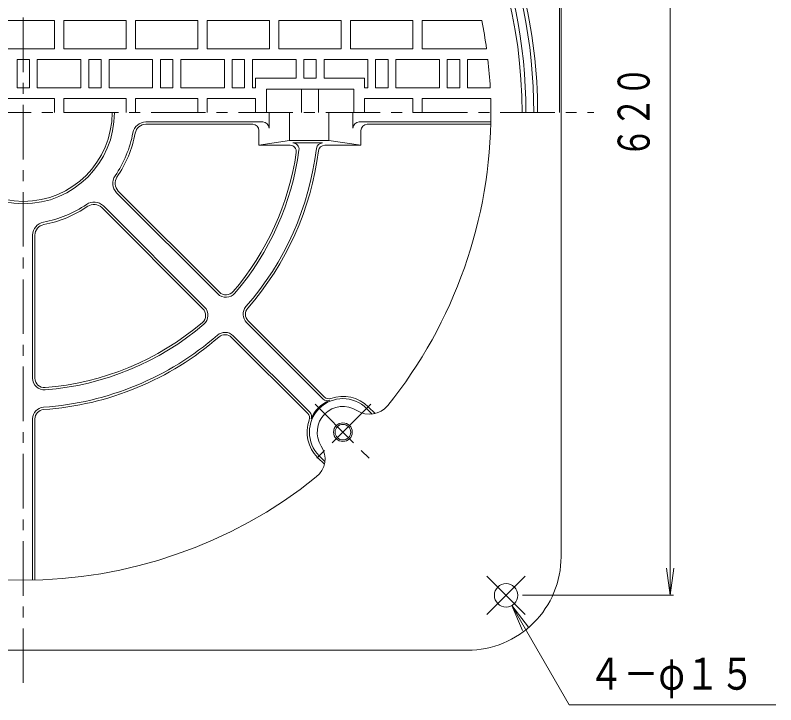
# Model space of a CAD drawing. Units: millimetres, scale not verified. Extents: x -687 to 538, y -936 to 985.
# Drawn here: x -79.8 to 408.1, y -68.6 to 373.9 of the extents above; entities that cross this region are included whole.
import ezdxf
from ezdxf.enums import TextEntityAlignment as Align

# ---------------------------------------------------------------- set-up
doc = ezdxf.new("R2010")
doc.units = ezdxf.units.MM
doc.header["$LTSCALE"] = 7
doc.linetypes.add('CHAIN1', pattern=[8, 5, -1, 1, -1])
for name, color, linetype, lineweight in [('0-1_躯体', 2, 'Continuous', 9), ('0-2_仕上', 3, 'Continuous', 9), ('0-4_その他', 7, 'Continuous', 9)]:
    doc.layers.add(name, color=color, linetype=linetype, lineweight=lineweight)
doc.styles.add('ＭＳ ゴシック', font='')
doc.styles.get('ＭＳ ゴシック').set_extended_font_data('MS Gothic')

msp = doc.modelspace()

# ---------------------------------------------------------------- linework, layer by layer
at = {"layer": '0-1_躯体'}
for p, q in [((269.365, 596.391), (269.365, 311.392)), ((270.365, 596.391), (270.365, 26.392)), ((-359.635, -33.608), (210.364, -33.608))]:
    msp.add_line(p, q, dxfattribs=at)
at = {"layer": '0-1_躯体', "linetype": 'CHAIN1'}
for p, q in [((148.327, 124.232), (112.525, 88.43)), ((112.525, 124.232), (148.327, 88.43)), ((247.42, 13.95), (222.806, -10.664)), ((222.807, 13.95), (247.421, -10.664))]:
    msp.add_line(p, q, dxfattribs=at)
at = {"layer": '0-1_躯体'}
for centre, radius in [((130.426, 106.331), 6), ((130.426, 106.331), 5), ((235.113, 1.643), 7.5)]:
    msp.add_circle(centre, radius, dxfattribs=at)
for centre, radius, start, end in [((-74.635, 311.392), 327.5, 0, 180), ((-74.635, 311.392), 322.5, 0, 180), ((-74.635, 311.392), 330, 359.99997, 13.7908), ((-74.635, 311.392), 300, 321.20129, 0), ((130.426, 106.331), 16.5, 57.22038, 212.77972), ((147.48, 132.815), 15, 237.22032, 321.20143), ((103.942, 89.276), 15, 308.79877, 32.7796), ((-74.635, 311.392), 300, 231.20129, 308.79872), ((210.365, 26.392), 60, 269.99986, 0)]:
    msp.add_arc(centre, radius, start, end, dxfattribs=at)
at = {"layer": '0-2_仕上', "linetype": 'CHAIN1'}
for p, q in [((-74.635, -54.608), (-74.635, 583.277)), ((-440.635, 311.392), (291.365, 311.391))]:
    msp.add_line(p, q, dxfattribs=at)
at = {"layer": '0-2_仕上'}
for p, q in [((-94.635, 370.392), (-54.635, 370.392)), ((-54.635, 352.391), (-54.635, 370.392)), ((-48.635, 352.391), (-48.635, 370.392)), ((-2.635, 352.391), (-2.635, 370.392)), ((43.365, 352.391), (43.365, 370.391)), ((89.365, 352.391), (89.365, 370.391)), ((135.365, 352.391), (135.365, 370.391)), ((181.365, 352.391), (181.365, 370.391)), ((219.506, 370.391), (181.365, 370.391)), ((-94.635, 352.391), (-54.635, 352.391)), ((-48.635, 352.391), (-8.635, 352.391)), ((-2.635, 352.391), (37.365, 352.391)), ((43.365, 352.391), (83.365, 352.391)), ((89.365, 352.391), (129.365, 352.391)), ((135.365, 352.391), (175.365, 352.391)), ((181.365, 352.391), (222.55, 352.391)), ((-78.635, 345.391), (-70.635, 345.391)), ((-78.635, 345.391), (-78.635, 327.392)), ((-70.635, 345.391), (-70.635, 327.392)), ((-65.635, 345.391), (-37.635, 345.391)), ((-65.635, 345.391), (-65.635, 327.392)), ((-37.635, 345.391), (-37.635, 327.392)), ((-32.635, 345.391), (-32.635, 327.392)), ((-24.635, 345.391), (-32.635, 345.391)), ((-24.635, 345.391), (-24.635, 327.392)), ((-19.635, 345.391), (8.365, 345.391)), ((-19.635, 345.391), (-19.635, 327.392)), ((8.365, 345.391), (8.365, 327.392)), ((13.365, 345.391), (13.365, 327.392)), ((21.365, 345.391), (13.365, 345.391)), ((21.365, 345.391), (21.365, 327.392)), ((26.365, 345.391), (54.365, 345.391)), ((26.365, 345.391), (26.365, 327.392)), ((54.365, 345.391), (54.365, 327.392)), ((59.365, 345.391), (59.365, 327.392)), ((67.365, 345.391), (59.365, 345.391)), ((67.365, 345.391), (67.365, 327.392)), ((72.365, 345.391), (100.364, 345.391)), ((72.365, 345.391), (72.365, 327.392)), ((100.364, 345.391), (100.364, 333.392)), ((113.365, 345.391), (105.365, 345.391)), ((105.365, 345.391), (105.365, 333.392)), ((113.365, 345.391), (113.365, 333.391)), ((118.365, 345.391), (146.365, 345.391)), ((146.365, 345.391), (146.365, 327.392)), ((151.365, 345.391), (151.365, 327.392)), ((159.364, 345.391), (151.365, 345.391)), ((159.364, 345.391), (159.364, 327.392)), ((164.365, 345.391), (192.365, 345.391)), ((164.365, 345.391), (164.365, 327.392)), ((192.365, 345.391), (192.365, 327.392)), ((197.365, 345.391), (197.365, 327.392)), ((205.365, 345.391), (197.365, 345.391)), ((205.365, 345.391), (205.365, 327.392)), ((210.365, 345.391), (210.365, 327.392)), ((223.432, 345.391), (210.365, 345.391)), ((74.365, 333.392), (100.364, 333.391)), ((74.365, 327.392), (74.365, 333.392)), ((105.365, 333.391), (113.365, 333.391)), ((144.365, 327.392), (144.365, 333.391)), ((-78.635, 327.392), (-70.635, 327.392)), ((-65.635, 327.392), (-37.635, 327.392)), ((-24.635, 327.392), (-32.635, 327.392)), ((-19.635, 327.392), (8.365, 327.392)), ((21.365, 327.392), (13.365, 327.392)), ((26.365, 327.392), (54.365, 327.392)), ((67.365, 327.392), (59.365, 327.392)), ((72.365, 327.392), (74.365, 327.392)), ((144.365, 327.392), (146.365, 327.392)), ((159.364, 327.392), (151.365, 327.392)), ((164.365, 327.392), (192.365, 327.392)), ((205.365, 327.392), (197.365, 327.392)), ((224.938, 327.391), (210.365, 327.392)), ((81.365, 326.392), (137.365, 326.391)), ((81.365, 311.391), (81.365, 326.392)), ((103.865, 311.391), (103.865, 326.391)), ((114.865, 311.391), (114.865, 326.391)), ((137.365, 311.391), (137.365, 326.391)), ((-54.636, 320.391), (-94.635, 320.391)), ((-54.636, 311.391), (-54.636, 320.391)), ((-48.636, 320.391), (-8.635, 320.391)), ((-48.636, 311.391), (-48.636, 320.391)), ((-8.635, 311.391), (-8.635, 320.391)), ((-2.635, 320.391), (37.365, 320.391)), ((-2.635, 311.391), (-2.635, 320.391)), ((37.365, 311.391), (37.365, 320.391)), ((43.365, 320.391), (74.365, 320.391)), ((43.365, 311.391), (43.365, 320.391)), ((74.365, 311.391), (74.365, 320.391)), ((144.365, 320.391), (175.365, 320.391)), ((144.365, 311.391), (144.365, 320.391)), ((175.365, 311.391), (175.365, 320.391)), ((181.364, 320.391), (225.23, 320.391)), ((181.364, 311.391), (181.364, 320.391)), ((83.093, 311.392), (83.092, 301.392)), ((96.144, 293.392), (96.144, 311.392)), ((121.338, 293.392), (121.338, 311.392)), ((136.812, 311.392), (136.812, 301.392)), ((79.093, 305.392), (4.04, 305.392)), ((72.538, 303.892), (4.04, 303.892)), ((140.812, 305.392), (225.305, 305.392)), ((145.948, 303.892), (225.271, 303.892)), ((76.538, 299.892), (76.538, 290.392)), ((141.948, 299.892), (141.948, 290.392)), ((96.144, 293.392), (76.538, 290.392)), ((121.338, 293.392), (96.144, 293.392)), ((141.948, 290.392), (121.338, 293.392)), ((96.549, 290.392), (76.538, 290.392)), ((117.433, 291.892), (98.275, 291.892)), ((141.948, 290.392), (118.756, 290.392)), ((-14.761, 260.003), (50.145, 195.096)), ((-13.7, 261.063), (51.206, 196.157)), ((-24.307, 250.457), (40.599, 185.55)), ((-23.246, 251.517), (41.66, 186.611)), ((-68.635, 140.925), (-68.635, 232.717)), ((-67.135, 140.925), (-67.135, 232.717)), ((68.58, 176.662), (117.581, 127.661)), ((69.641, 177.722), (118.455, 128.908)), ((59.034, 167.116), (107.849, 118.301)), ((60.095, 168.176), (109.095, 119.176)), ((146.689, 122.594), (151.04, 118.243)), ((145.628, 121.533), (149.243, 117.919)), ((-68.635, 11.452), (-68.635, 114.855)), ((-67.135, 11.485), (-67.135, 114.855)), ((114.162, 90.067), (118.513, 85.716)), ((115.223, 91.128), (118.838, 87.513))]:
    msp.add_line(p, q, dxfattribs=at)
for points in [[(-8.635, 352.391), (-8.635, 370.392), (-48.635, 370.392)], [(37.365, 352.391), (37.365, 370.391), (-2.635, 370.392)], [(83.365, 352.391), (83.365, 370.391), (43.365, 370.391)], [(129.365, 352.391), (129.365, 370.391), (89.365, 370.391)], [(175.365, 352.391), (175.365, 370.391), (135.365, 370.391)], [(118.365, 345.391), (118.365, 333.391), (144.365, 333.391)]]:
    msp.add_lwpolyline(points, dxfattribs=at)
for centre, radius, start, end in [((-74.635, 311.392), 320, 359.97755, 180.00008), ((-74.635, 311.392), 300, 7.85487, 11.342), ((-74.635, 311.392), 300, 3.05714, 6.50737), ((-74.635, 311.392), 300, 359.99992, 1.71904), ((-74.635, 311.392), 58.5, 179.99985, 359.99969), ((-74.635, 311.392), 57, 179.99985, 359.99969), ((4.04, 296.892), 8.5, 90, 169.55745), ((4.04, 296.892), 7, 90, 169.55745), ((72.538, 299.892), 4, 0, 90), ((79.092, 301.392), 4, 0, 90), ((140.812, 301.392), 4, 90, 180), ((145.948, 299.892), 4, 90, 180), ((-74.635, 311.392), 71.5, 325.44254, 349.55746), ((-74.635, 311.392), 73, 325.44252, 349.5575), ((-74.635, 311.392), 189.5, 318.92938, 353.02443), ((96.549, 286.392), 4, 351.69165, 90), ((98.275, 287.892), 4, 352.26059, 90), ((117.433, 287.892), 4, 90, 173.0247), ((118.756, 286.392), 4, 90, 172.63464), ((-74.635, 311.392), 177, 319.52798, 351.69125), ((-74.635, 311.392), 178.5, 319.52797, 352.2605), ((-74.635, 311.392), 191, 318.92938, 352.63417), ((-8.751, 266.013), 8.5, 145.44223, 225), ((-8.751, 266.013), 7, 145.44249, 225), ((-29.257, 245.507), 8.5, 45, 124.55777), ((-74.635, 311.392), 71.5, 280.44254, 304.55731), ((-74.635, 311.392), 73, 280.44252, 304.55736), ((-29.257, 245.507), 7, 45, 124.55751), ((-60.135, 232.717), 8.5, 100.44232, 180), ((-60.135, 232.717), 7, 100.44255, 180), ((55.449, 200.4), 7.5, 225, 319.52766), ((55.449, 200.4), 6, 225, 319.52742), ((36.357, 181.308), 6, 310.47258, 45), ((36.357, 181.308), 7.5, 310.47234, 45), ((73.883, 181.965), 7.5, 138.92952, 225), ((73.883, 181.965), 6, 138.92929, 225), ((-74.635, 311.392), 177, 274.52805, 310.47189), ((-74.635, 311.392), 178.5, 274.52803, 310.47191), ((-74.635, 311.392), 189.5, 273.92941, 311.07053), ((-74.635, 311.392), 191, 273.92941, 311.07053), ((54.791, 162.873), 7.5, 45, 131.07048), ((54.791, 162.873), 6, 45, 131.07008), ((-61.135, 140.925), 7.5, 180, 274.52811), ((-61.135, 140.925), 6, 180, 274.52841), ((130.426, 106.331), 21.5, 45, 224.99983), ((120.409, 130.489), 4, 225, 292.52014), ((121.284, 131.736), 4, 224.99911, 289.79042), ((130.426, 106.331), 23, 45, 109.7908), ((-61.135, 114.855), 7.5, 93.92969, 180), ((130.426, 106.331), 22.153, 112.51967, 157.48033), ((-61.135, 114.855), 6, 93.9297, 180), ((105.02, 115.472), 4, 340.20958, 44.99911), ((106.267, 116.347), 4, 337.47986, 45), ((130.426, 106.331), 23, 160.2092, 224.99985)]:
    msp.add_arc(centre, radius, start, end, dxfattribs=at)
at = {"layer": '0-4_その他'}
for p, q in [((340.365, 1.643), (340.365, 621.14)), ((340.365, 1.643), (338.081, 18.994)), ((340.365, 1.643), (342.649, 18.994)), ((245.613, 1.643), (342.465, 1.643)), ((238.863, -4.852), (249.517, -18.736)), ((238.863, -4.852), (245.56, -21.02))]:
    msp.add_line(p, q, dxfattribs=at)
msp.add_lwpolyline([(238.863, -4.852), (275.673, -68.608), (408.131, -68.609)], dxfattribs=at)

# ---------------------------------------------------------------- texts
at = {"layer": '0-4_その他', "color": 3, "style": 'ＭＳ ゴシック', "width": 0.7}
msp.add_text('６２０', height=20.53, rotation=90, dxfattribs=at).set_placement((333.365, 282.342), align=Align.BOTTOM_LEFT)
at = {"layer": '0-4_その他', "color": 6, "style": 'ＭＳ ゴシック', "width": 0.8}
msp.add_text('４－φ１５', height=20.53, dxfattribs=at).set_placement((288.043, -65.108), align=Align.BOTTOM_LEFT)

doc.saveas('drawing.dxf')
